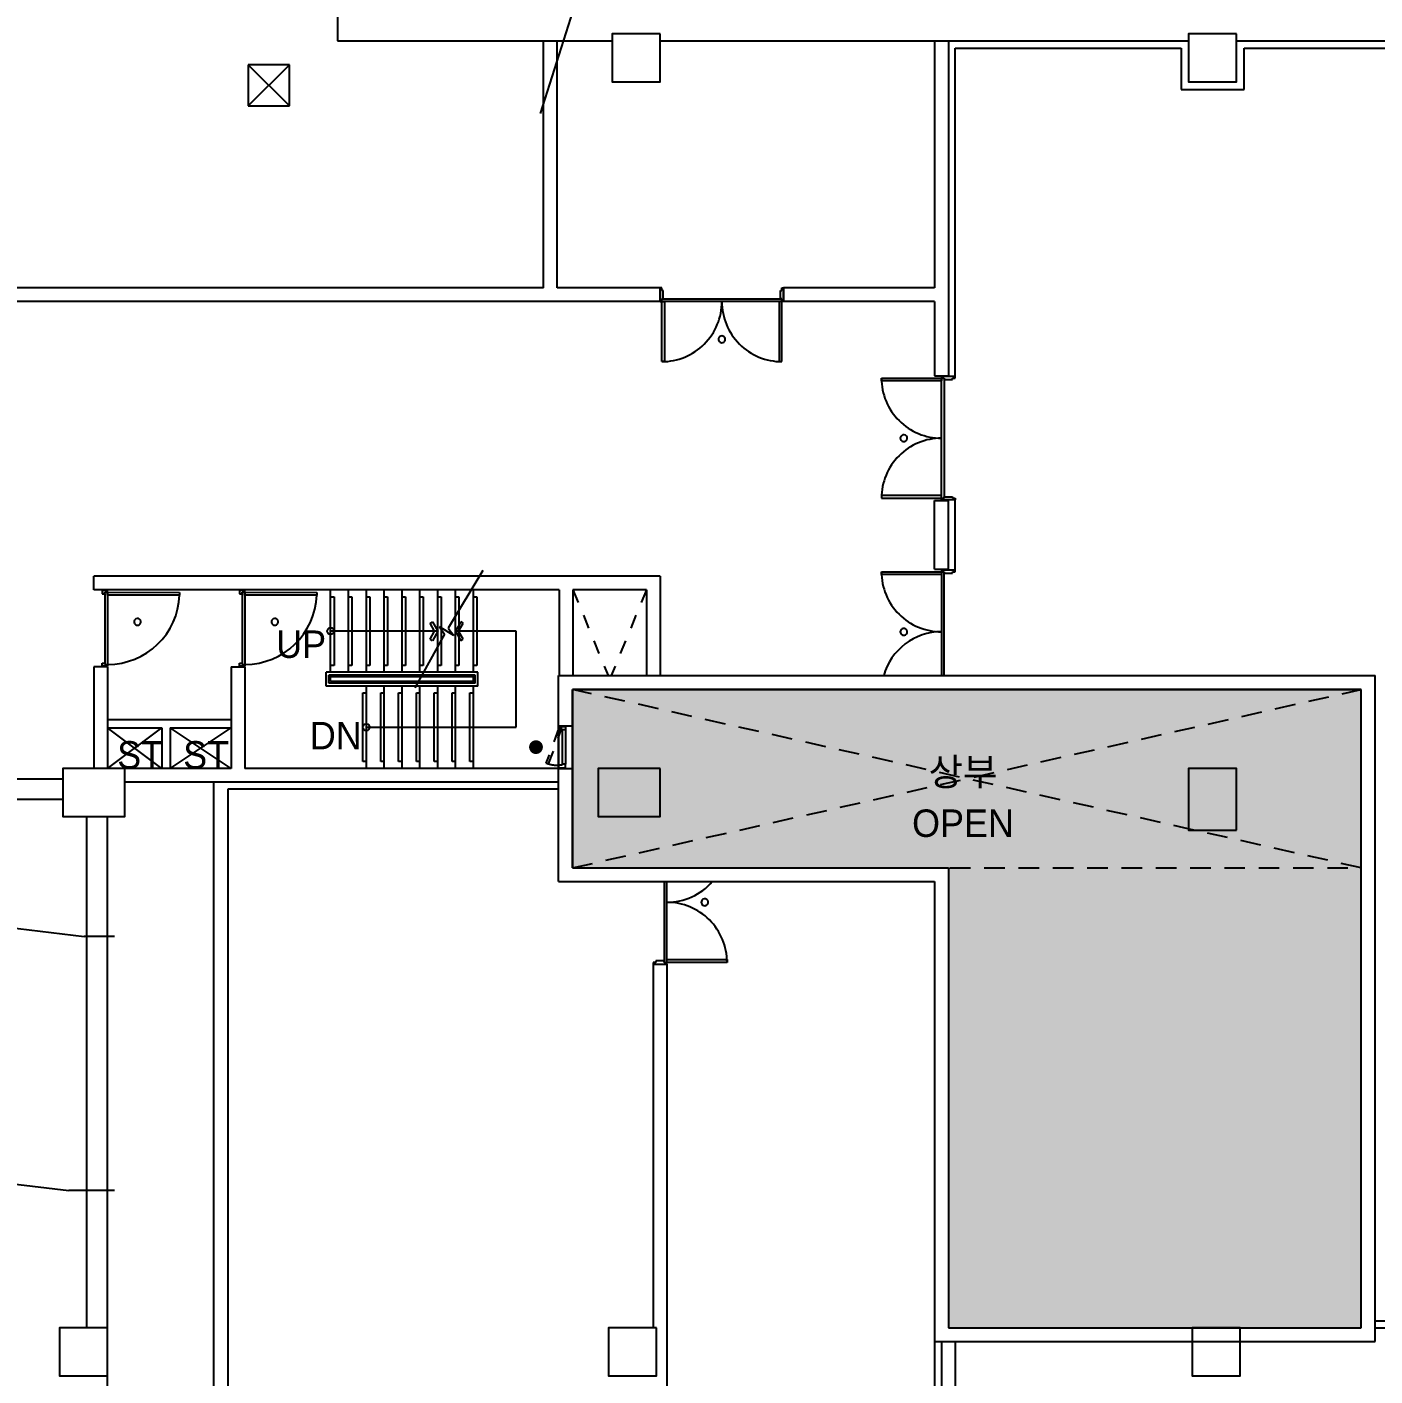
# Model space of a CAD drawing. Header units: millimetres. Extents: x -7718 to 414843, y 91724 to 341395.
# Drawn here: x 371578 to 391220, y 102409 to 122059 of the extents above; entities that cross this region are included whole.
import ezdxf
from ezdxf.enums import TextEntityAlignment as Align

# ---------------------------------------------------------------- set-up
doc = ezdxf.new("R2010")
doc.units = ezdxf.units.MM
doc.header["$LTSCALE"] = 200
doc.header["$MEASUREMENT"] = 0
doc.linetypes.add('HID', pattern=[5, 3, -2])
doc.linetypes.add('HIDDEN', pattern=[2, 1, -1])
for name, color, linetype in [('e-plan', 9, 'CONTINUOUS'), ('FSD', 7, 'CONTINUOUS'), ('sol-252', 252, 'CONTINUOUS'), ('w1', 3, 'CONTINUOUS')]:
    doc.layers.add(name, color=color, linetype=linetype)
doc.styles.add('kiahn', font='HY울릉도L.TTF')

# ---------------------------------------------------------------- blocks, each defined once
blk = doc.blocks.new('fsd-dot')
at = {"layer": 'FSD', "const_width": 100}
blk.add_lwpolyline([(49, 11, -1), (-49, -11, -1)], format="xyb", close=True, dxfattribs=at)

msp = doc.modelspace()

# ---------------------------------------------------------------- hatches: boundary and pattern name
at = {"layer": 'sol-252'}
msp.add_hatch(color=256, dxfattribs=at).paths.add_polyline_path([(379525, 112410), (379525, 109810), (385003, 109810), (385003, 103109), (391020, 103109), (391020, 112410)])

# ---------------------------------------------------------------- linework, layer by layer
at = {"layer": 'e-plan'}
for p, q in [((376103, 130459), (376103, 121859)), ((379063, 120798), (380617, 125729)), ((376103, 121859), (380103, 121859)), ((379103, 118259), (379103, 121859)), ((379303, 118259), (379303, 121859)), ((380803, 121859), (388503, 121859)), ((384803, 121859), (384803, 118259)), ((385003, 121859), (385003, 116979)), ((389203, 121859), (396503, 121859)), ((385103, 116969), (385103, 121749)), ((385103, 121749), (388393, 121749)), ((388393, 121749), (388393, 121149)), ((389313, 121149), (389313, 121749)), ((389313, 121749), (396403, 121749)), ((374803, 120909), (375403, 121509)), ((375403, 120909), (374803, 121509)), ((375403, 121509), (374803, 121509)), ((374803, 121509), (374803, 120909)), ((375403, 120909), (375403, 121509)), ((388393, 121149), (389313, 121149)), ((374803, 120909), (375403, 120909)), ((379103, 118259), (369953, 118259)), ((380803, 118259), (379303, 118259)), ((380803, 118059), (380803, 118259)), ((380828, 118259), (380803, 118259)), ((380803, 118259), (380803, 118059)), ((380828, 118219), (380828, 118259)), ((380848, 118219), (380828, 118219)), ((380828, 118059), (380828, 118099)), ((380828, 118099), (380848, 118099)), ((380848, 118099), (380848, 118219)), ((380848, 118099), (382558, 118099)), ((382558, 118219), (382578, 118219)), ((382558, 118099), (382558, 118219)), ((382578, 118099), (382558, 118099)), ((382578, 118219), (382578, 118259)), ((382578, 118259), (382603, 118259)), ((382578, 118059), (382578, 118099)), ((384803, 118259), (382603, 118259)), ((382603, 118059), (382603, 118259)), ((382603, 118259), (382603, 118059)), ((380803, 118059), (369753, 118059)), ((380803, 118059), (380828, 118059)), ((382578, 118059), (380828, 118059)), ((380828, 117184), (380828, 118059)), ((380828, 118059), (380868, 118059)), ((380868, 118059), (380868, 117184)), ((382578, 118059), (382538, 118059)), ((382538, 118059), (382538, 117184)), ((382603, 118059), (382578, 118059)), ((382578, 117184), (382578, 118059)), ((384803, 118059), (382603, 118059)), ((384803, 118059), (384803, 116979)), ((380868, 117184), (380828, 117184)), ((382538, 117184), (382578, 117184)), ((384028, 116944), (384903, 116944)), ((384028, 116904), (384028, 116944)), ((384803, 116979), (385003, 116979)), ((385103, 116969), (384903, 116969)), ((384903, 116969), (384903, 116944)), ((384903, 115194), (384903, 116944)), ((384903, 116944), (384943, 116944)), ((384903, 116944), (384903, 116904)), ((384943, 116944), (384943, 116924)), ((384943, 116924), (384943, 115214)), ((384943, 116924), (385063, 116924)), ((385063, 116924), (385063, 116944)), ((385063, 116944), (385103, 116944)), ((385103, 116944), (385103, 116969)), ((384903, 116904), (384028, 116904)), ((384903, 115234), (384028, 115234)), ((384028, 115234), (384028, 115194)), ((384028, 115194), (384903, 115194)), ((384803, 114159), (384803, 115159)), ((384803, 115159), (385003, 115159)), ((384903, 115194), (384903, 115234)), ((384903, 115169), (384903, 115194)), ((384903, 115194), (384943, 115194)), ((385103, 115169), (384903, 115169)), ((384943, 115194), (384943, 115214)), ((384943, 115214), (385063, 115214)), ((385003, 114159), (385003, 115159)), ((385063, 115214), (385063, 115194)), ((385063, 115194), (385103, 115194)), ((385103, 115194), (385103, 115169)), ((385103, 114149), (385103, 115169)), ((380803, 114059), (372553, 114059)), ((372553, 113859), (372553, 114059)), ((378220, 114144), (377713, 113302)), ((380803, 114059), (380803, 112610)), ((384028, 114124), (384903, 114124)), ((384028, 114084), (384028, 114124)), ((384903, 114084), (384028, 114084)), ((384803, 114159), (385003, 114159)), ((385103, 114149), (384903, 114149)), ((384903, 114149), (384903, 114124)), ((384903, 114124), (384903, 112610)), ((384903, 114124), (384943, 114124)), ((384903, 114124), (384903, 114084)), ((384943, 114124), (384943, 114104)), ((384943, 112610), (384943, 114104)), ((384943, 114104), (385063, 114104)), ((385063, 114104), (385063, 114124)), ((385063, 114124), (385103, 114124)), ((385103, 114124), (385103, 114149)), ((379333, 113859), (372553, 113859)), ((372753, 113849), (372673, 113849)), ((372673, 113849), (372673, 113804)), ((372673, 113804), (372713, 113804)), ((372713, 113804), (372713, 113824)), ((372713, 113824), (372753, 113824)), ((372713, 113804), (372713, 112794)), ((372753, 113824), (372753, 113849)), ((372753, 113824), (372753, 112774)), ((372753, 113784), (372753, 113824)), ((372753, 113824), (373802, 113823)), ((373802, 113783), (372753, 113784)), ((373802, 113823), (373802, 113783)), ((374753, 113849), (374673, 113849)), ((374673, 113849), (374673, 113804)), ((374673, 113804), (374713, 113804)), ((374713, 113804), (374713, 113824)), ((374713, 113824), (374753, 113824)), ((374713, 113804), (374713, 112794)), ((374753, 113824), (374753, 113849)), ((374753, 113824), (374753, 112774)), ((374753, 113784), (374753, 113824)), ((374753, 113824), (375802, 113823)), ((375802, 113783), (374753, 113784)), ((375802, 113823), (375802, 113783)), ((376003, 112659), (376003, 113859)), ((376263, 112659), (376263, 113859)), ((376523, 112659), (376523, 113859)), ((376783, 112659), (376783, 113859)), ((377043, 112659), (377043, 113859)), ((377303, 112659), (377303, 113859)), ((377563, 112659), (377563, 113859)), ((377823, 112659), (377823, 113859)), ((378083, 112659), (378083, 113859)), ((379333, 113859), (379333, 112610)), ((379533, 113859), (379533, 112610)), ((380603, 113859), (379533, 113859)), ((380603, 113859), (380603, 112610)), ((376003, 113759), (376053, 113759)), ((376053, 113759), (376053, 112759)), ((376263, 113759), (376313, 113759)), ((376313, 113759), (376313, 112759)), ((376523, 113759), (376573, 113759)), ((376573, 113759), (376573, 112759)), ((376783, 113759), (376833, 113759)), ((376833, 113759), (376833, 112759)), ((377043, 113759), (377093, 113759)), ((377093, 113759), (377093, 112759)), ((377303, 113759), (377353, 113759)), ((377353, 113759), (377353, 112759)), ((377563, 113759), (377613, 113759)), ((377613, 113759), (377613, 112759)), ((377823, 113759), (377873, 113759)), ((377873, 113759), (377873, 112759)), ((378083, 113759), (378133, 113759)), ((378133, 113759), (378133, 112759)), ((377452, 113375), (377485, 113394)), ((377485, 113394), (377563, 113259)), ((377900, 113394), (377823, 113259)), ((377933, 113375), (377900, 113394)), ((377563, 113259), (376003, 113259)), ((377663, 113215), (377230, 112432)), ((377518, 113259), (377452, 113375)), ((377452, 113142), (377518, 113259)), ((377563, 113259), (377485, 113119)), ((377796, 113196), (377589, 113321)), ((377589, 113321), (377663, 113215)), ((377713, 113302), (377796, 113196)), ((377823, 113259), (377900, 113119)), ((378708, 113259), (377823, 113259)), ((377867, 113259), (377933, 113375)), ((377933, 113142), (377867, 113259)), ((378708, 111859), (378708, 113259)), ((377485, 113119), (377452, 113142)), ((377900, 113119), (377933, 113142)), ((372673, 112749), (372673, 112794)), ((372673, 112794), (372713, 112794)), ((372713, 112794), (372713, 112774)), ((374673, 112749), (374673, 112794)), ((374673, 112794), (374713, 112794)), ((374713, 112794), (374713, 112774)), ((372553, 112739), (372553, 111259)), ((372753, 112739), (372553, 112739)), ((372753, 112749), (372673, 112749)), ((372713, 112774), (372753, 112774)), ((372753, 112774), (372753, 112749)), ((372753, 112739), (372753, 111259)), ((372753, 112739), (372753, 111259)), ((374553, 112739), (374553, 111259)), ((374553, 112739), (374753, 112739)), ((374753, 112749), (374673, 112749)), ((374713, 112774), (374753, 112774)), ((374753, 112774), (374753, 112749)), ((374753, 112739), (374753, 111259)), ((375938, 112459), (375938, 112659)), ((378148, 112659), (375938, 112659)), ((375978, 112499), (375978, 112619)), ((378108, 112619), (375978, 112619)), ((376053, 112759), (376003, 112759)), ((376003, 112594), (376003, 112619)), ((376313, 112759), (376263, 112759)), ((376263, 112594), (376263, 112619)), ((376573, 112759), (376523, 112759)), ((376523, 112594), (376523, 112619)), ((376833, 112759), (376783, 112759)), ((376783, 112594), (376783, 112619)), ((377093, 112759), (377043, 112759)), ((377043, 112594), (377043, 112619)), ((377353, 112759), (377303, 112759)), ((377303, 112594), (377303, 112619)), ((377613, 112759), (377563, 112759)), ((377563, 112594), (377563, 112619)), ((377873, 112759), (377823, 112759)), ((377823, 112594), (377823, 112619)), ((378133, 112759), (378083, 112759)), ((378083, 112594), (378083, 112619)), ((378108, 112499), (378108, 112619)), ((378148, 112459), (378148, 112659)), ((379325, 109610), (379325, 112610)), ((379325, 112610), (391220, 112610)), ((391220, 102909), (391220, 112610)), ((378148, 112459), (375938, 112459)), ((378108, 112499), (375978, 112499)), ((376003, 112524), (376003, 112594)), ((378083, 112594), (376003, 112594)), ((378083, 112524), (376003, 112524)), ((376523, 112499), (376523, 112524)), ((376523, 111259), (376523, 112459)), ((376783, 112499), (376783, 112524)), ((376783, 111259), (376783, 112459)), ((377043, 112499), (377043, 112524)), ((377043, 111259), (377043, 112459)), ((377303, 112499), (377303, 112524)), ((377303, 111259), (377303, 112459)), ((377563, 112499), (377563, 112524)), ((377563, 111259), (377563, 112459)), ((377823, 112499), (377823, 112524)), ((377823, 111259), (377823, 112459)), ((378083, 112524), (378083, 112594)), ((378083, 112499), (378083, 112524)), ((378083, 111259), (378083, 112459)), ((379525, 109810), (379525, 112410)), ((379525, 112410), (391020, 112410)), ((379525, 112410), (379525, 109810)), ((391020, 112410), (379525, 112410)), ((391020, 103109), (391020, 112410)), ((391020, 103109), (391020, 112410)), ((376473, 111359), (376473, 112359)), ((376473, 112359), (376523, 112359)), ((376733, 111359), (376733, 112359)), ((376733, 112359), (376783, 112359)), ((376993, 111359), (376993, 112359)), ((376993, 112359), (377043, 112359)), ((377253, 111359), (377253, 112359)), ((377253, 112359), (377303, 112359)), ((377513, 111359), (377513, 112359)), ((377513, 112359), (377563, 112359)), ((377773, 111359), (377773, 112359)), ((377773, 112359), (377823, 112359)), ((378033, 111359), (378033, 112359)), ((378033, 112359), (378083, 112359)), ((372753, 111969), (374553, 111969)), ((372753, 111849), (373543, 111849)), ((373543, 111849), (373543, 111259)), ((373663, 111849), (373663, 111259)), ((373663, 111849), (374553, 111849)), ((376523, 111859), (378708, 111859)), ((379325, 111879), (379525, 111879)), ((379325, 111869), (379425, 111869)), ((379325, 111834), (379325, 111869)), ((379325, 111834), (379325, 111304)), ((379375, 111834), (379325, 111834)), ((379375, 111819), (379375, 111834)), ((379375, 111819), (379375, 111319)), ((379425, 111819), (379375, 111819)), ((379425, 111869), (379425, 111834)), ((379425, 111834), (379425, 111819)), ((379425, 111819), (379425, 111319)), ((379525, 111259), (379525, 111879)), ((374553, 111259), (372803, 111259)), ((379325, 111259), (374753, 111259)), ((376523, 111359), (376473, 111359)), ((376783, 111359), (376733, 111359)), ((377043, 111359), (376993, 111359)), ((377303, 111359), (377253, 111359)), ((377563, 111359), (377513, 111359)), ((377823, 111359), (377773, 111359)), ((378083, 111359), (378033, 111359)), ((379375, 111304), (379325, 111304)), ((379325, 111304), (379325, 111269)), ((379325, 111269), (379425, 111269)), ((379325, 111259), (379525, 111259)), ((379425, 111319), (379375, 111319)), ((379375, 111319), (379375, 111304)), ((379425, 111304), (379425, 111319)), ((379425, 111269), (379425, 111304)), ((364703, 111109), (372103, 111109)), ((379325, 111059), (373003, 111059)), ((374303, 95109), (374303, 111059)), ((379325, 110959), (374503, 110959)), ((374503, 110959), (374503, 101099)), ((364703, 110809), (372103, 110809)), ((372453, 103109), (372453, 110559)), ((372753, 94809), (372753, 110559)), ((379525, 109810), (385003, 109810)), ((379525, 109810), (385003, 109810)), ((385003, 109810), (385003, 103109)), ((385003, 109810), (385003, 103109)), ((379325, 109610), (384803, 109610)), ((380863, 109610), (380863, 108454)), ((380903, 108434), (380903, 109610)), ((384803, 109610), (384803, 102909)), ((367628, 109387), (372412, 108809)), ((372853, 108809), (372412, 108809)), ((380903, 108434), (380903, 108474)), ((380903, 108474), (381778, 108474)), ((381778, 108474), (381778, 108434)), ((380743, 108434), (380703, 108434)), ((380703, 108434), (380703, 108409)), ((380703, 108409), (380703, 103109)), ((380703, 108409), (380903, 108409)), ((380743, 108454), (380743, 108434)), ((380863, 108454), (380743, 108454)), ((380863, 108434), (380863, 108454)), ((380903, 108434), (380863, 108434)), ((380903, 108409), (380903, 108434)), ((381778, 108434), (380903, 108434)), ((380903, 108409), (380903, 101099)), ((367184, 105714), (372189, 105109)), ((372853, 105109), (372189, 105109)), ((404403, 103209), (391220, 103209)), ((385003, 103109), (391020, 103109)), ((385003, 103109), (391020, 103109)), ((391220, 103109), (396553, 103109)), ((384803, 102909), (384903, 102909)), ((384803, 102909), (391220, 102909)), ((384803, 102909), (384803, 101454)), ((384903, 102909), (384903, 101464)), ((385103, 102909), (385103, 101464))]:
    msp.add_line(p, q, dxfattribs=at)
at = {"layer": 'e-plan', "linetype": 'HIDDEN'}
for p, q in [((379533, 113859), (380046, 112610)), ((380603, 113859), (380089, 112610)), ((379325, 111834), (379140, 111337)), ((379178, 111324), (379362, 111819)), ((379362, 111819), (379325, 111834)), ((379140, 111337), (379178, 111324))]:
    msp.add_line(p, q, dxfattribs=at)
at = {"layer": 'e-plan', "linetype": 'HID', "ltscale": 0.5}
for p, q in [((391020, 109810), (379525, 112410)), ((379525, 109810), (391020, 112410)), ((391020, 112410), (379525, 112410)), ((379525, 112410), (379525, 109810)), ((391020, 109810), (391020, 112410)), ((379525, 109810), (391020, 109810))]:
    msp.add_line(p, q, dxfattribs=at)
at = {"layer": 'e-plan', "ltscale": 0.5}
for p, q in [((373543, 111259), (372753, 111849)), ((372753, 111259), (373543, 111849)), ((374553, 111259), (373663, 111849)), ((373663, 111259), (374553, 111849))]:
    msp.add_line(p, q, dxfattribs=at)
at = {"layer": 'e-plan'}
for points in [[(380803, 121959), (380103, 121959), (380103, 121259), (380803, 121259), (380803, 121959)], [(389203, 121959), (388503, 121959), (388503, 121259), (389203, 121259), (389203, 121959)], [(373003, 111259), (372103, 111259), (372103, 110559), (373003, 110559), (373003, 111259)], [(380803, 111259), (379903, 111259), (379903, 110559), (380803, 110559), (380803, 111259)], [(389203, 110359), (389203, 111259), (388503, 111259), (388503, 110359), (389203, 110359)], [(372753, 103109), (372053, 103109), (372053, 102409), (372753, 102409), (372753, 103109)], [(380753, 103109), (380053, 103109), (380053, 102409), (380753, 102409), (380753, 103109)], [(389253, 103109), (388553, 103109), (388553, 102409), (389253, 102409), (389253, 103109)]]:
    msp.add_lwpolyline(points, dxfattribs=at)
for centre in [(376003, 113259), (376523, 111859)]:
    msp.add_circle(centre, 50, dxfattribs=at)
for centre, radius, start, end in [((380828, 118059), 875, 270, 0.0002), ((382578, 118059), 875, 179.9999, 270.0001), ((381703, 117509), 50, 150, 330), ((381703, 117509), 50, 330, 150), ((384903, 116944), 875, 180, 270.0002), ((384903, 115194), 875, 89.9999, 180.0001), ((384353, 116069), 50, 60, 240), ((384353, 116069), 50, 240, 60), ((384903, 114124), 875, 179.9999, 270.0001), ((372753, 113824), 1050, 270, 357.8063), ((374753, 113824), 1050, 270, 357.8063), ((373189, 113395), 50, 120, 300), ((373189, 113395), 50, 300, 120), ((375189, 113395), 50, 120, 300), ((375189, 113395), 50, 300, 120), ((384903, 112374), 875, 89.9998, 164.3239), ((384353, 113249), 50, 120, 300), ((384353, 113249), 50, 300, 120), ((380903, 110184), 875, 269.9998, 319.0338), ((380903, 108434), 875, 359.9999, 90.0001), ((381453, 109309), 50, 120, 300), ((381453, 109309), 50, 300, 120)]:
    msp.add_arc(centre, radius, start, end, dxfattribs=at)
at = {"layer": 'e-plan', "linetype": 'HIDDEN'}
msp.add_arc((379325, 111834), 530, 249.6124, 270, dxfattribs=at)

# ---------------------------------------------------------------- block references
at = {"layer": 'w1', "color": 7, "rotation": 38.00001086577814}
msp.add_blockref('fsd-dot', (378995, 111569), dxfattribs=at)

# ---------------------------------------------------------------- texts
at = {"layer": 'e-plan', "style": 'kiahn'}
for s, p in [('UP', (375937, 112868)), ('DN', (376456, 111537)), ('ST', (373562, 111256)), ('ST', (374523, 111256))]:
    msp.add_text(s, height=400, dxfattribs=at).set_placement(p, align=Align.RIGHT)
for s, p in [('상부', (385216, 111209)), ('OPEN', (385216, 110461))]:
    msp.add_text(s, height=400, dxfattribs=at).set_placement(p, align=Align.MIDDLE_CENTER)

doc.saveas('drawing.dxf')
